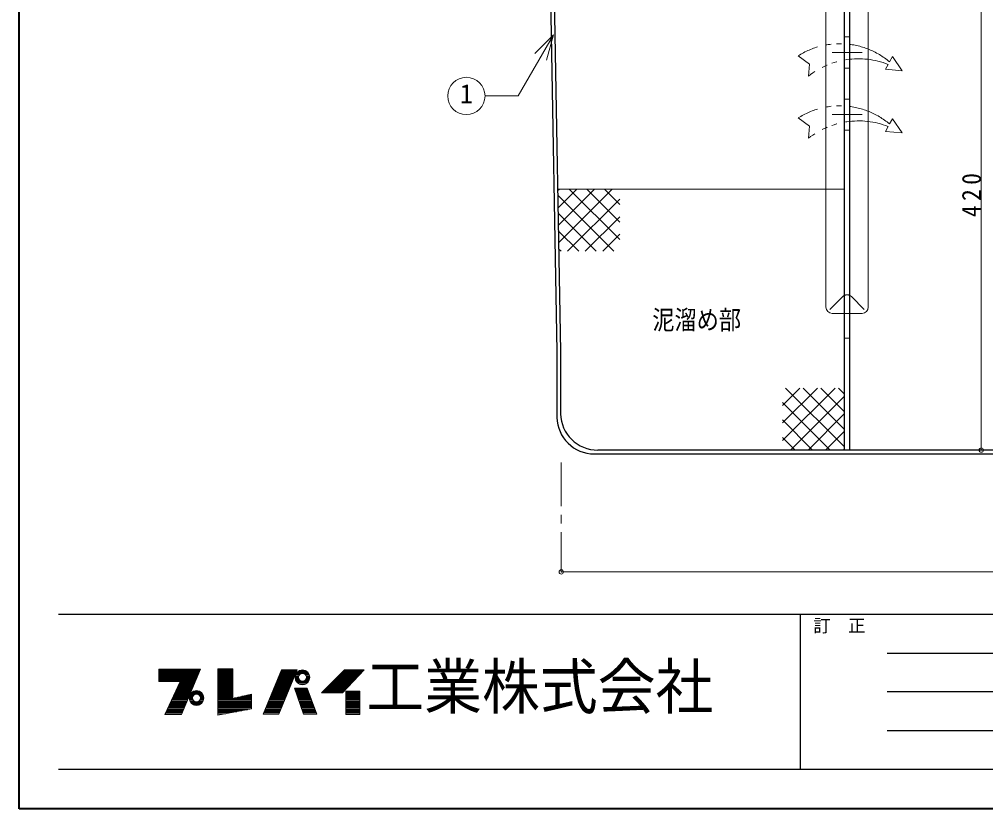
# Model space of a CAD drawing. Units: millimetres at full size, sheet at 1:7; details may follow other scales. Extents: x -1474 to 1361, y -976 to 991.
# Drawn here: x -1474 to -696, y -976 to -340 of the extents above; entities that cross this region are included whole.
import ezdxf
from ezdxf.enums import TextEntityAlignment as Align

# ---------------------------------------------------------------- set-up
doc = ezdxf.new("R2010")
doc.units = ezdxf.units.MM
doc.header["$LTSCALE"] = 7
doc.header["$PDMODE"] = 32
doc.header["$PDSIZE"] = 3.5
for name, pattern in [('CHAIN1', [8, 5, -1, 1, -1]), ('DASHED1', [1.8, 1.2, -0.6]), ('DOUBLE_CHAIN1', [8.8, 5, -1, 0.6, -0.6, 0.6, -1])]:
    doc.linetypes.add(name, pattern=pattern)
doc.layers.add('0-0_ﾚｲﾔ1', color=7, linetype='Continuous', lineweight=18)
doc.styles.add('ＭＳ ゴシック', font='')
doc.styles.get('ＭＳ ゴシック').set_extended_font_data('MS Gothic')

msp = doc.modelspace()

# ---------------------------------------------------------------- linework, layer by layer
at = {"layer": '0-0_ﾚｲﾔ1', "color": 1, "lineweight": 40}
for p, q in [((-1474.004, -975.609), (-1474.004, 991.391)), ((1360.996, -975.609), (-1474.004, -975.609))]:
    msp.add_line(p, q, dxfattribs=at)
at = {"layer": '0-0_ﾚｲﾔ1', "color": 5, "lineweight": 25}
for p, q in [((-809.844, -687.109), (-809.844, -42.109)), ((-805.844, -46.109), (-805.844, -687.109)), ((-1047.735, -91.998), (-1038.495, -607.776)), ((-1049.032, -187.109), (-1041.495, -607.829)), ((-1041.495, -607.829), (-1041.495, -657.829)), ((-1038.495, -607.776), (-1038.495, -657.776)), ((-1041.495, -657.829), (-1041.429, -660.776)), ((-1011.437, -690.109), (-84.25, -690.109)), ((-87.184, -687.109), (-1008.503, -687.109))]:
    msp.add_line(p, q, dxfattribs=at)
at = {"layer": '0-0_ﾚｲﾔ1', "color": 4, "lineweight": 9}
for p, q in [((-824.844, -572.109), (-824.844, -87.109)), ((-790.844, -572.109), (-790.844, -87.109)), ((-699.844, -277.109), (-699.844, -687.109)), ((-809.844, -477.109), (-1040.836, -477.109)), ((-1040.811, -478.531), (-1039.389, -477.109)), ((-1040.75, -481.934), (-995.575, -527.109)), ((-1040.562, -492.424), (-1025.247, -477.109)), ((-1040.313, -506.318), (-1011.104, -477.109)), ((-1040.064, -520.211), (-996.962, -477.109)), ((-1031.433, -477.109), (-990.828, -517.714)), ((-1017.291, -477.109), (-990.828, -503.572)), ((-1003.148, -477.109), (-990.828, -489.429)), ((-1032.82, -527.109), (-990.828, -485.117)), ((-1040.492, -496.334), (-1009.717, -527.109)), ((-1018.678, -527.109), (-990.828, -499.259)), ((-1040.234, -510.734), (-1023.859, -527.109)), ((-1004.536, -527.109), (-990.828, -513.401)), ((-1039.976, -525.135), (-1038.001, -527.109)), ((-821.637, -573.917), (-811.353, -563.548)), ((-794.05, -573.917), (-804.334, -563.548)), ((-819.844, -577.109), (-809.844, -577.109)), ((-805.844, -577.109), (-795.844, -577.109)), ((-859.844, -679.402), (-817.551, -637.109)), ((-859.844, -665.259), (-831.693, -637.109)), ((-859.844, -651.117), (-845.835, -637.109)), ((-857.291, -637.109), (-809.844, -684.556)), ((-843.148, -637.109), (-809.844, -670.414)), ((-829.006, -637.109), (-809.844, -656.272)), ((-814.864, -637.109), (-809.844, -642.13)), ((-853.409, -687.109), (-809.844, -643.544)), ((-859.844, -648.698), (-821.433, -687.109)), ((-839.267, -687.109), (-809.844, -657.686)), ((-859.844, -662.84), (-835.575, -687.109)), ((-825.125, -687.109), (-809.844, -671.828)), ((-859.844, -676.983), (-849.717, -687.109)), ((-810.982, -687.109), (-809.844, -685.97)), ((-1037.844, -785.109), (-57.844, -785.109))]:
    msp.add_line(p, q, dxfattribs=at)
at = {"layer": '0-0_ﾚｲﾔ1'}
for p, q in [((-1044.213, -353.046), (-1072.528, -402.089)), ((-1044.213, -353.046), (-1059.062, -367.895)), ((-1044.213, -353.046), (-1049.648, -373.33)), ((-1072.528, -402.089), (-1099.218, -402.089)), ((-805.844, -597.109), (-809.844, -597.109)), ((-1314.37, -863.161), (-1314.37, -900.352)), ((-1302.169, -863.161), (-1314.37, -863.161)), ((-1361.704, -863.749), (-1328.518, -863.749)), ((-1361.704, -864.043), (-1328.639, -864.043)), ((-1361.704, -864.484), (-1328.822, -864.484)), ((-1361.704, -864.925), (-1329.004, -864.925)), ((-1361.704, -865.366), (-1329.187, -865.366)), ((-1361.704, -865.954), (-1329.43, -865.954)), ((-1329.612, -866.395), (-1361.704, -866.395)), ((-1361.704, -866.836), (-1329.795, -866.836)), ((-1361.704, -867.277), (-1329.977, -867.277)), ((-1361.704, -867.718), (-1330.159, -867.718)), ((-1361.704, -868.159), (-1330.342, -868.159)), ((-1361.704, -868.453), (-1330.464, -868.453)), ((-1361.704, -869.041), (-1330.707, -869.041)), ((-1361.704, -869.482), (-1330.889, -869.482)), ((-1361.704, -869.923), (-1331.072, -869.923)), ((-1361.704, -870.364), (-1331.254, -870.364)), ((-1361.704, -870.805), (-1331.436, -870.805)), ((-1343.476, -899.911), (-1328.335, -863.308)), ((-1314.37, -863.749), (-1302.169, -863.749)), ((-1314.37, -864.043), (-1302.169, -864.043)), ((-1314.37, -864.484), (-1302.169, -864.484)), ((-1314.37, -864.925), (-1302.169, -864.925)), ((-1314.37, -865.366), (-1302.169, -865.366)), ((-1314.37, -865.954), (-1302.169, -865.954)), ((-1314.37, -866.395), (-1302.169, -866.395)), ((-1314.37, -866.836), (-1302.169, -866.836)), ((-1314.37, -867.277), (-1302.169, -867.277)), ((-1314.37, -867.718), (-1302.169, -867.718)), ((-1314.37, -868.159), (-1302.169, -868.159)), ((-1314.37, -868.453), (-1302.169, -868.453)), ((-1314.37, -869.041), (-1302.169, -869.041)), ((-1314.37, -869.482), (-1302.169, -869.482)), ((-1314.37, -869.923), (-1302.169, -869.923)), ((-1314.37, -870.364), (-1302.169, -870.364)), ((-1314.37, -870.805), (-1302.169, -870.805)), ((-1263.067, -863.896), (-1277.767, -899.617)), ((-1265.91, -870.805), (-1253.297, -870.805)), ((-1265.713, -870.364), (-1253.114, -870.364)), ((-1265.547, -869.923), (-1252.93, -869.923)), ((-1265.366, -869.482), (-1252.747, -869.482)), ((-1265.272, -899.617), (-1250.425, -863.896)), ((-1265.185, -869.041), (-1252.564, -869.041)), ((-1264.943, -868.453), (-1252.319, -868.453)), ((-1264.822, -868.159), (-1252.197, -868.159)), ((-1264.64, -867.718), (-1252.014, -867.718)), ((-1264.459, -867.277), (-1251.831, -867.277)), ((-1264.277, -866.836), (-1251.647, -866.836)), ((-1264.096, -866.395), (-1251.464, -866.395)), ((-1263.914, -865.954), (-1251.281, -865.954)), ((-1263.672, -865.366), (-1251.036, -865.366)), ((-1263.491, -864.925), (-1250.866, -864.925)), ((-1263.309, -864.484), (-1250.67, -864.484)), ((-1263.067, -863.896), (-1250.425, -863.896)), ((-1252.112, -869.923), (-1249.312, -869.923)), ((-1252.083, -869.335), (-1249.257, -869.335)), ((-1252.067, -870.658), (-1249.225, -870.658)), ((-1251.963, -868.6), (-1249.021, -868.6)), ((-1251.689, -867.718), (-1248.412, -867.718)), ((-1251.416, -867.13), (-1247.619, -867.13)), ((-1250.953, -866.395), (-1241.371, -866.395)), ((-1250.459, -865.807), (-1241.866, -865.807)), ((-1249.608, -865.072), (-1242.717, -865.072)), ((-1248.575, -864.484), (-1243.75, -864.484)), ((-1240.909, -867.13), (-1244.706, -867.13)), ((-1240.636, -867.718), (-1243.913, -867.718)), ((-1240.361, -868.6), (-1243.304, -868.6)), ((-1240.258, -870.658), (-1243.099, -870.658)), ((-1240.241, -869.335), (-1243.068, -869.335)), ((-1243.012, -869.923), (-1240.212, -869.923)), ((-1219.114, -870.805), (-1203.039, -870.805)), ((-1218.673, -870.364), (-1202.629, -870.364)), ((-1218.232, -869.923), (-1202.22, -869.923)), ((-1217.791, -869.482), (-1201.768, -869.482)), ((-1217.35, -869.041), (-1201.401, -869.041)), ((-1216.762, -868.453), (-1200.855, -868.453)), ((-1216.468, -868.159), (-1200.582, -868.159)), ((-1216.027, -867.718), (-1200.172, -867.718)), ((-1215.586, -867.277), (-1199.763, -867.277)), ((-1215.145, -866.836), (-1199.353, -866.836)), ((-1214.704, -866.395), (-1198.944, -866.395)), ((-1214.263, -865.954), (-1198.534, -865.954)), ((-1213.822, -882.418), (-1196.623, -863.896)), ((-1213.675, -865.366), (-1197.988, -865.366)), ((-1213.234, -864.925), (-1197.579, -864.925)), ((-1212.793, -864.484), (-1197.169, -864.484)), ((-1361.704, -871.246), (-1331.619, -871.246)), ((-1361.704, -871.687), (-1331.801, -871.687)), ((-1361.704, -872.128), (-1331.984, -872.128)), ((-1361.704, -872.569), (-1332.166, -872.569)), ((-1344.652, -873.157), (-1361.704, -873.157)), ((-1357, -899.911), (-1344.652, -873.157)), ((-1334.538, -878.302), (-1347.027, -878.302)), ((-1334.294, -877.714), (-1346.71, -877.714)), ((-1346.416, -876.979), (-1333.99, -876.979)), ((-1333.747, -876.391), (-1346.145, -876.391)), ((-1333.443, -875.656), (-1345.806, -875.656)), ((-1333.261, -875.215), (-1345.602, -875.215)), ((-1333.017, -874.627), (-1345.331, -874.627)), ((-1332.835, -874.186), (-1345.127, -874.186)), ((-1332.592, -873.598), (-1344.856, -873.598)), ((-1332.409, -873.157), (-1344.652, -873.157)), ((-1314.37, -871.246), (-1302.169, -871.246)), ((-1314.37, -871.687), (-1302.169, -871.687)), ((-1314.37, -872.128), (-1302.169, -872.128)), ((-1314.37, -872.569), (-1302.169, -872.569)), ((-1314.37, -873.157), (-1302.169, -873.157)), ((-1314.37, -873.598), (-1302.169, -873.598)), ((-1314.37, -874.186), (-1302.169, -874.186)), ((-1314.37, -874.627), (-1302.169, -874.627)), ((-1314.37, -875.215), (-1302.169, -875.215)), ((-1314.37, -875.656), (-1302.169, -875.656)), ((-1314.37, -876.391), (-1302.169, -876.391)), ((-1314.37, -876.979), (-1302.169, -876.979)), ((-1314.37, -877.714), (-1302.169, -877.714)), ((-1314.37, -878.302), (-1302.169, -878.302)), ((-1268.996, -878.302), (-1256.413, -878.302)), ((-1268.754, -877.714), (-1256.169, -877.714)), ((-1268.451, -876.979), (-1255.863, -876.979)), ((-1268.209, -876.391), (-1255.619, -876.391)), ((-1267.907, -875.656), (-1255.313, -875.656)), ((-1267.725, -875.215), (-1255.13, -875.215)), ((-1267.483, -874.627), (-1254.885, -874.627)), ((-1267.302, -874.186), (-1254.702, -874.186)), ((-1267.06, -873.598), (-1254.458, -873.598)), ((-1266.878, -873.157), (-1254.274, -873.157)), ((-1266.636, -872.569), (-1254.03, -872.569)), ((-1266.455, -872.128), (-1253.847, -872.128)), ((-1266.273, -871.687), (-1253.663, -871.687)), ((-1266.092, -871.246), (-1253.48, -871.246)), ((-1251.928, -871.393), (-1248.948, -871.393)), ((-1251.689, -872.128), (-1248.412, -872.128)), ((-1251.335, -872.863), (-1247.293, -872.863)), ((-1250.842, -873.598), (-1241.483, -873.598)), ((-1250.313, -874.186), (-1242.011, -874.186)), ((-1249.151, -875.068), (-1243.174, -875.068)), ((-1247.755, -875.656), (-1244.57, -875.656)), ((-1240.989, -872.863), (-1245.031, -872.863)), ((-1240.636, -872.128), (-1243.913, -872.128)), ((-1240.397, -871.393), (-1243.376, -871.393)), ((-1234.696, -899.47), (-1242.34, -878.743)), ((-1226.611, -878.302), (-1210, -878.302)), ((-1226.023, -877.714), (-1209.454, -877.714)), ((-1225.288, -876.979), (-1208.772, -876.979)), ((-1224.7, -876.391), (-1208.226, -876.391)), ((-1223.965, -875.656), (-1207.543, -875.656)), ((-1223.524, -875.215), (-1207.134, -875.215)), ((-1222.936, -874.627), (-1206.588, -874.627)), ((-1222.495, -874.186), (-1206.178, -874.186)), ((-1221.907, -873.598), (-1205.632, -873.598)), ((-1221.466, -873.157), (-1205.223, -873.157)), ((-1220.878, -872.569), (-1204.677, -872.569)), ((-1220.437, -872.128), (-1204.267, -872.128)), ((-1219.996, -871.687), (-1203.858, -871.687)), ((-1219.555, -871.246), (-1203.448, -871.246)), ((-1337.943, -886.534), (-1350.826, -886.534)), ((-1350.555, -885.946), (-1337.7, -885.946)), ((-1337.396, -885.211), (-1350.216, -885.211)), ((-1337.031, -884.329), (-1349.809, -884.329)), ((-1336.727, -883.594), (-1349.469, -883.594)), ((-1336.483, -883.006), (-1349.198, -883.006)), ((-1336.179, -882.271), (-1348.859, -882.271)), ((-1348.587, -881.683), (-1335.936, -881.683)), ((-1335.632, -880.948), (-1348.248, -880.948)), ((-1335.328, -880.213), (-1347.909, -880.213)), ((-1335.085, -879.625), (-1347.637, -879.625)), ((-1347.298, -878.89), (-1334.781, -878.89)), ((-1337.372, -886.534), (-1334.572, -886.534)), ((-1337.343, -885.946), (-1334.517, -885.946)), ((-1337.223, -885.211), (-1334.281, -885.211)), ((-1336.949, -884.329), (-1333.672, -884.329)), ((-1336.595, -883.594), (-1332.553, -883.594)), ((-1336.213, -883.006), (-1326.631, -883.006)), ((-1335.573, -882.271), (-1327.271, -882.271)), ((-1334.868, -881.683), (-1327.977, -881.683)), ((-1333.471, -880.948), (-1329.373, -880.948)), ((-1326.249, -883.594), (-1330.291, -883.594)), ((-1325.896, -884.329), (-1329.173, -884.329)), ((-1325.621, -885.211), (-1328.564, -885.211)), ((-1325.501, -885.946), (-1328.328, -885.946)), ((-1328.272, -886.534), (-1325.472, -886.534)), ((-1314.37, -878.89), (-1302.169, -878.89)), ((-1314.37, -879.625), (-1302.169, -879.625)), ((-1314.37, -880.213), (-1302.169, -880.213)), ((-1314.37, -880.948), (-1302.169, -880.948)), ((-1314.37, -881.683), (-1302.169, -881.683)), ((-1314.37, -882.271), (-1302.169, -882.271)), ((-1314.37, -883.006), (-1302.169, -883.006)), ((-1314.37, -883.594), (-1302.169, -883.594)), ((-1314.37, -884.329), (-1302.169, -884.329)), ((-1314.37, -885.211), (-1302.169, -885.211)), ((-1314.37, -885.946), (-1302.169, -885.946)), ((-1314.37, -886.534), (-1302.169, -886.534)), ((-1287.028, -886.534), (-1300.853, -886.534)), ((-1287.028, -885.946), (-1298.219, -885.946)), ((-1287.028, -885.211), (-1294.928, -885.211)), ((-1287.028, -884.329), (-1290.978, -884.329)), ((-1272.383, -886.534), (-1259.833, -886.534)), ((-1272.141, -885.946), (-1259.59, -885.946)), ((-1271.839, -885.211), (-1259.285, -885.211)), ((-1271.476, -884.329), (-1258.918, -884.329)), ((-1271.173, -883.594), (-1258.612, -883.594)), ((-1270.931, -883.006), (-1258.368, -883.006)), ((-1270.629, -882.271), (-1258.063, -882.271)), ((-1270.387, -881.683), (-1257.818, -881.683)), ((-1270.085, -880.948), (-1257.513, -880.948)), ((-1269.782, -880.213), (-1257.207, -880.213)), ((-1269.535, -879.625), (-1256.963, -879.625)), ((-1269.241, -878.89), (-1256.657, -878.89)), ((-1252.579, -878.89), (-1242.286, -878.89)), ((-1252.324, -879.625), (-1242.015, -879.625)), ((-1252.119, -880.213), (-1241.798, -880.213)), ((-1251.864, -880.948), (-1241.527, -880.948)), ((-1251.609, -881.683), (-1241.256, -881.683)), ((-1251.404, -882.271), (-1241.039, -882.271)), ((-1251.149, -883.006), (-1240.768, -883.006)), ((-1250.944, -883.594), (-1240.551, -883.594)), ((-1250.689, -884.329), (-1240.28, -884.329)), ((-1250.383, -885.211), (-1239.955, -885.211)), ((-1250.127, -885.946), (-1239.684, -885.946)), ((-1249.923, -886.534), (-1239.467, -886.534)), ((-1230.727, -882.418), (-1213.822, -882.418)), ((-1229.992, -881.683), (-1213.14, -881.683)), ((-1229.257, -880.948), (-1212.457, -880.948)), ((-1228.522, -880.213), (-1211.775, -880.213)), ((-1227.934, -879.625), (-1211.229, -879.625)), ((-1227.199, -878.89), (-1210.546, -878.89)), ((-1211.176, -881.683), (-1200.004, -881.683)), ((-1211.176, -882.271), (-1200.004, -882.271)), ((-1211.176, -883.006), (-1200.004, -883.006)), ((-1211.176, -883.594), (-1200.004, -883.594)), ((-1211.176, -884.329), (-1200.004, -884.329)), ((-1211.176, -885.211), (-1200.004, -885.211)), ((-1211.176, -885.946), (-1200.004, -885.946)), ((-1211.176, -886.534), (-1200.004, -886.534)), ((-1341.166, -894.325), (-1354.422, -894.325)), ((-1340.922, -893.737), (-1354.151, -893.737)), ((-1340.618, -893.002), (-1353.811, -893.002)), ((-1340.314, -892.267), (-1353.472, -892.267)), ((-1340.01, -891.532), (-1353.133, -891.532)), ((-1339.706, -890.797), (-1352.794, -890.797)), ((-1339.463, -890.209), (-1352.522, -890.209)), ((-1339.159, -889.474), (-1352.183, -889.474)), ((-1338.855, -888.739), (-1351.844, -888.739)), ((-1338.49, -887.857), (-1351.414, -887.857)), ((-1338.247, -887.269), (-1351.165, -887.269)), ((-1337.327, -887.269), (-1334.485, -887.269)), ((-1337.223, -887.857), (-1334.281, -887.857)), ((-1336.949, -888.739), (-1333.672, -888.739)), ((-1336.595, -889.474), (-1332.553, -889.474)), ((-1336.102, -890.209), (-1326.743, -890.209)), ((-1335.573, -890.797), (-1327.271, -890.797)), ((-1334.651, -891.532), (-1328.194, -891.532)), ((-1333.014, -892.267), (-1329.83, -892.267)), ((-1326.249, -889.474), (-1330.291, -889.474)), ((-1325.896, -888.739), (-1329.173, -888.739)), ((-1325.621, -887.857), (-1328.564, -887.857)), ((-1325.518, -887.269), (-1328.359, -887.269)), ((-1314.37, -887.269), (-1287.028, -887.269)), ((-1314.37, -887.857), (-1287.028, -887.857)), ((-1314.37, -888.739), (-1287.028, -888.739)), ((-1314.37, -889.474), (-1287.028, -889.474)), ((-1314.37, -890.209), (-1287.028, -890.209)), ((-1314.37, -890.797), (-1287.028, -890.797)), ((-1314.37, -891.532), (-1287.028, -891.532)), ((-1314.37, -892.267), (-1287.028, -892.267)), ((-1314.37, -893.002), (-1287.028, -893.002)), ((-1314.37, -893.737), (-1287.028, -893.737)), ((-1314.37, -894.325), (-1287.028, -894.325)), ((-1275.589, -894.325), (-1263.073, -894.325)), ((-1275.347, -893.737), (-1262.828, -893.737)), ((-1275.045, -893.002), (-1262.523, -893.002)), ((-1274.743, -892.267), (-1262.217, -892.267)), ((-1274.44, -891.532), (-1261.912, -891.532)), ((-1274.138, -890.797), (-1261.606, -890.797)), ((-1273.896, -890.209), (-1261.362, -890.209)), ((-1273.593, -889.474), (-1261.056, -889.474)), ((-1273.291, -888.739), (-1260.751, -888.739)), ((-1272.928, -887.857), (-1260.384, -887.857)), ((-1272.686, -887.269), (-1260.14, -887.269)), ((-1249.667, -887.269), (-1239.196, -887.269)), ((-1249.463, -887.857), (-1238.979, -887.857)), ((-1249.156, -888.739), (-1238.654, -888.739)), ((-1248.901, -889.474), (-1238.383, -889.474)), ((-1248.661, -890.209), (-1238.112, -890.209)), ((-1248.441, -890.797), (-1237.895, -890.797)), ((-1248.186, -891.532), (-1237.624, -891.532)), ((-1247.93, -892.267), (-1237.353, -892.267)), ((-1247.675, -893.002), (-1237.082, -893.002)), ((-1247.42, -893.737), (-1236.811, -893.737)), ((-1247.215, -894.325), (-1236.594, -894.325)), ((-1211.176, -887.269), (-1200.004, -887.269)), ((-1211.176, -887.857), (-1200.004, -887.857)), ((-1211.176, -888.739), (-1200.004, -888.739)), ((-1211.176, -889.474), (-1200.004, -889.474)), ((-1211.176, -890.209), (-1200.004, -890.209)), ((-1211.176, -890.797), (-1200.004, -890.797)), ((-1211.176, -891.532), (-1200.004, -891.532)), ((-1211.176, -892.267), (-1200.004, -892.267)), ((-1211.176, -893.002), (-1200.004, -893.002)), ((-1211.176, -893.737), (-1200.004, -893.737)), ((-1211.176, -894.325), (-1200.004, -894.325)), ((-1357, -899.911), (-1343.476, -899.911)), ((-1343.172, -899.176), (-1356.661, -899.176)), ((-1342.807, -898.294), (-1356.254, -898.294)), ((-1342.503, -897.559), (-1355.915, -897.559)), ((-1342.199, -896.824), (-1355.575, -896.824)), ((-1341.834, -895.942), (-1355.168, -895.942)), ((-1341.53, -895.207), (-1354.829, -895.207)), ((-1314.37, -895.207), (-1287.028, -895.207)), ((-1314.37, -895.942), (-1290.245, -895.942)), ((-1314.37, -896.824), (-1295.07, -896.824)), ((-1314.37, -897.559), (-1299.091, -897.559)), ((-1314.37, -898.294), (-1303.112, -898.294)), ((-1314.37, -899.176), (-1307.937, -899.176)), ((-1265.272, -899.617), (-1277.767, -899.617)), ((-1277.586, -899.176), (-1265.089, -899.176)), ((-1277.223, -898.294), (-1264.722, -898.294)), ((-1276.92, -897.559), (-1264.417, -897.559)), ((-1276.618, -896.824), (-1264.111, -896.824)), ((-1276.255, -895.942), (-1263.745, -895.942)), ((-1275.952, -895.207), (-1263.439, -895.207)), ((-1246.909, -895.207), (-1236.268, -895.207)), ((-1246.603, -895.942), (-1235.997, -895.942)), ((-1246.347, -896.824), (-1235.672, -896.824)), ((-1246.091, -897.559), (-1235.401, -897.559)), ((-1245.836, -898.294), (-1235.13, -898.294)), ((-1245.529, -899.176), (-1234.805, -899.176)), ((-1245.427, -899.47), (-1234.696, -899.47)), ((-1211.176, -895.207), (-1200.004, -895.207)), ((-1211.176, -895.942), (-1200.004, -895.942)), ((-1211.176, -896.824), (-1200.004, -896.824)), ((-1211.176, -897.559), (-1200.004, -897.559)), ((-1211.176, -898.294), (-1200.004, -898.294)), ((-1211.176, -899.176), (-1200.004, -899.176))]:
    msp.add_line(p, q, dxfattribs=at)
at = {"layer": '0-0_ﾚｲﾔ1', "linetype": 'DASHED1'}
for p, q in [((-805.844, -354.609), (-809.844, -354.609)), ((-805.844, -379.609), (-809.844, -379.609)), ((-805.844, -404.609), (-809.844, -404.609)), ((-805.844, -429.609), (-809.844, -429.609))]:
    msp.add_line(p, q, dxfattribs=at)
at = {"layer": '0-0_ﾚｲﾔ1', "color": 4, "linetype": 'CHAIN1', "lineweight": 9}
for p, q in [((-795.844, -367.109), (-819.844, -367.109)), ((-795.844, -417.109), (-819.844, -417.109)), ((-1037.844, -697.109), (-1037.844, -785.109))]:
    msp.add_line(p, q, dxfattribs=at)
at = {"layer": '0-0_ﾚｲﾔ1', "color": 4, "linetype": 'DOUBLE_CHAIN1', "lineweight": 9}
for p, q in [((-771.346, -370.436), (-773.678, -374.616)), ((-771.346, -370.436), (-763.609, -381.756)), ((-774.823, -376.67), (-777.028, -380.62)), ((-777.028, -380.62), (-763.609, -381.756)), ((-847.263, -419.831), (-837.988, -426.392)), ((-837.988, -426.392), (-838.893, -436.12)), ((-774.823, -426.67), (-777.028, -430.62)), ((-771.346, -420.436), (-773.678, -424.616)), ((-771.346, -420.436), (-763.609, -431.756)), ((-777.028, -430.62), (-763.609, -431.756))]:
    msp.add_line(p, q, dxfattribs=at)
at = {"layer": '0-0_ﾚｲﾔ1', "color": 4, "linetype": 'DASHED1', "lineweight": 9}
msp.add_line((-805.844, -577.109), (-809.844, -577.109), dxfattribs=at)
at = {"layer": '0-0_ﾚｲﾔ1', "color": 6, "lineweight": 25}
for p, q in [((-1442.504, -819.109), (1329.496, -819.109)), ((-845.504, -819.109), (-845.504, -944.109)), ((-775.504, -850.359), (-125.504, -850.359)), ((-125.504, -881.609), (-775.504, -881.609)), ((-125.504, -912.859), (-775.504, -912.859)), ((1329.496, -944.109), (-1442.504, -944.109))]:
    msp.add_line(p, q, dxfattribs=at)
at = {"layer": '0-0_ﾚｲﾔ1', "color": 4, "linetype": 'DOUBLE_CHAIN1', "lineweight": 9}
msp.add_lwpolyline([(-847.263, -369.831), (-837.988, -376.392), (-838.893, -386.12)], dxfattribs=at)
at = {"layer": '0-0_ﾚｲﾔ1'}
for points in [[(-1314.37, -900.352), (-1287.028, -895.354), (-1287.028, -883.447), (-1302.169, -886.828), (-1302.169, -863.161)], [(-1361.704, -873.157), (-1361.704, -863.308), (-1328.335, -863.308)], [(-1230.727, -882.418), (-1212.205, -863.896), (-1196.623, -863.896)], [(-1245.427, -899.47), (-1252.63, -878.743), (-1242.34, -878.743)]]:
    msp.add_lwpolyline(points, dxfattribs=at)
msp.add_lwpolyline([(-1211.176, -880.948), (-1211.176, -899.911), (-1200.004, -899.911), (-1200.004, -880.948)], close=True, dxfattribs=at)
for centre, radius in [((-1114.218, -402.089), 15), ((-1246.162, -869.923), 5.95), ((-1246.162, -869.923), 3.15), ((-1331.422, -886.534), 5.95), ((-1331.422, -886.534), 3.15)]:
    msp.add_circle(centre, radius, dxfattribs=at)
at = {"layer": '0-0_ﾚｲﾔ1', "color": 4, "linetype": 'DOUBLE_CHAIN1', "lineweight": 9}
for centre, radius, start, end in [((-813.74, -422.496), 62.429, 50.08017, 122.47858), ((-798.602, -437.364), 65.187, 68.60574, 128.17579), ((-813.74, -472.496), 62.429, 50.08017, 122.47858), ((-798.602, -487.364), 65.187, 68.60574, 128.17579)]:
    msp.add_arc(centre, radius, start, end, dxfattribs=at)
at = {"layer": '0-0_ﾚｲﾔ1', "color": 4, "lineweight": 9}
for centre, start, end in [((-807.844, -567.109), 113.57818, 134.58732), ((-807.844, -567.109), 45.41268, 66.42182), ((-819.844, -572.109), 180, 270), ((-795.844, -572.109), 270, 0)]:
    msp.add_arc(centre, 5, start, end, dxfattribs=at)
at = {"layer": '0-0_ﾚｲﾔ1', "color": 4, "linetype": 'DASHED1', "lineweight": 9}
msp.add_arc((-807.844, -567.109), 5, 66.42182, 113.57818, dxfattribs=at)
at = {"layer": '0-0_ﾚｲﾔ1', "color": 5, "lineweight": 25}
for centre in [(-1011.437, -660.109), (-1008.503, -657.109)]:
    msp.add_arc(centre, 30, 181.27303, 270, dxfattribs=at)
at = {"layer": '0-0_ﾚｲﾔ1', "color": 4}
for p in [(-699.844, -687.109), (-1037.844, -785.109)]:
    msp.add_point(p, dxfattribs=at)

# ---------------------------------------------------------------- texts
at = {"layer": '0-0_ﾚｲﾔ1', "style": 'ＭＳ ゴシック'}
for s, height, p in [('1', 15.4, (-1119.468, -412.589)), ('訂\u3000正', 10.26, (-835.004, -836.609))]:
    msp.add_text(s, height=height, dxfattribs=at).set_placement(p, align=Align.BOTTOM_LEFT)
for s, height, width, p in [('泥溜め部', 15.4, 0.85, (-964.588, -594.565)), ('工業株式会社', 35.92, 0.95, (-1194.754, -906.109))]:
    msp.add_text(s, height=height, dxfattribs=dict(at, width=width)).set_placement(p, align=Align.BOTTOM_LEFT)
at = {"layer": '0-0_ﾚｲﾔ1', "insert": (-699.844, -499.609), "char_height": 15.4, "attachment_point": 7, "rotation": 90, "style": 'ＭＳ ゴシック'}
msp.add_mtext('\\T1.38;\\W0.9;420', dxfattribs=at)

doc.saveas('drawing.dxf')
